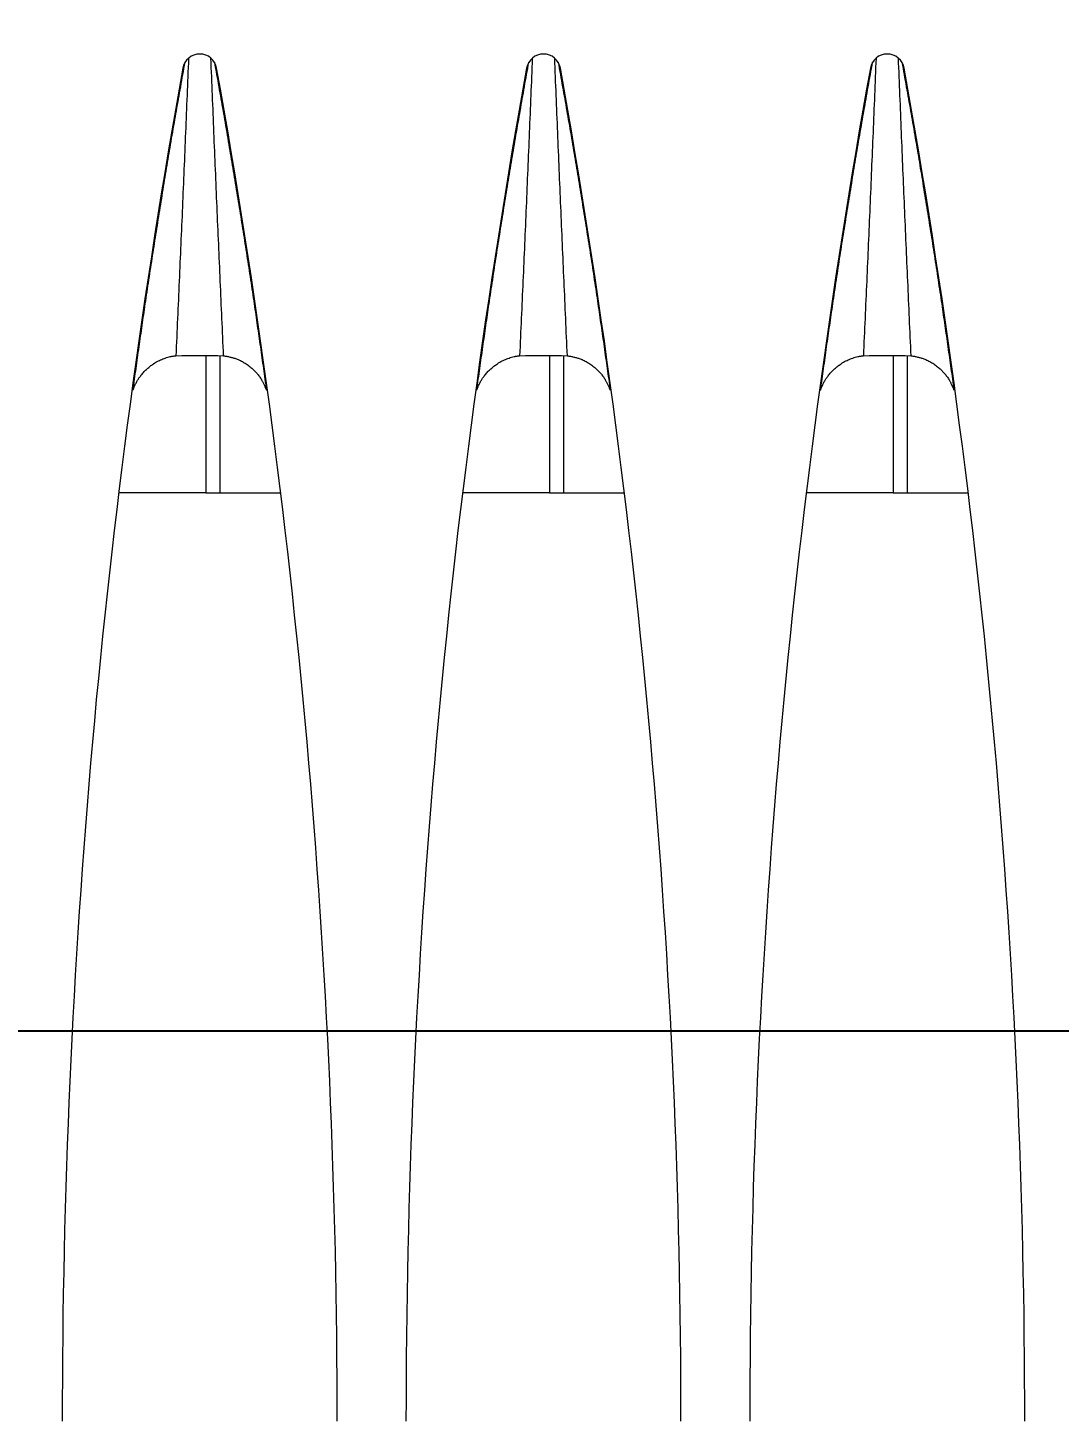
# Model space of a CAD drawing. Header units: metres. Extents: x -101133.8 to -101066.7, y -24899.3 to -24824.7.
# Drawn here: x -101102.2543 to -101102.2243, y -24845.37301 to -24845.33249 of the extents above; entities that cross this region are included whole.
import ezdxf

# ---------------------------------------------------------------- set-up
doc = ezdxf.new("R2010")
doc.units = ezdxf.units.M
doc.header["$LTSCALE"] = 0.2
doc.header["$PDSIZE"] = -5
doc.layers.add('CMT-COTATION DIVERS', color=1, linetype='Continuous')
doc.layers.add('CMT-CVC-MATERIEL', color=30, linetype='Continuous')
doc.styles.get("Standard").update_dxf_attribs({"font": 'arial.ttf'})
doc.dimstyles.get("Standard").update_dxf_attribs({"dimtxt": 0.18, "dimasz": 0.18, "dimexe": 0.18, "dimexo": 0.0625, "dimgap": 0.09, "dimtad": 0, "dimtih": 1, "dimtoh": 1, "dimdec": 4, "dimzin": 0, "dimdsep": 46, "dimtxsty": 'Standard', "dimcen": 0.09, "dimadec": 0, "dimazin": 0, "dimtfac": 1, "dimtdec": 4, "dimtofl": 0, "dimtmove": 0, "dimatfit": 3, "dimfxl": 1, "dimtolj": 1, "dimtzin": 0, "dimarcsym": 0})

# ---------------------------------------------------------------- blocks, each defined once
blk = doc.blocks.new('Cassette 600x600')
at = {"linetype": 'Continuous', "lineweight": 13}
for p, q in [((-20116.73, 132.832), (-20116.73, 135.361)), ((-20112.23, 134.73), (-20112.23, 134.764)), ((-20105.73, 133.702), (-20105.73, 133.736)), ((-20112.74, 133.7), (-20112.73, 133.527)), ((-20112.73, 132.832), (-20116.73, 132.832)), ((-20116.73, 132.832), (-20116.73, 132.421)), ((-20116.73, 132.421), (-20116.73, 130.649)), ((-20112.733, 132.421), (-20116.73, 132.421)), ((-20112.73, 132.483), (-20112.74, 132.31)), ((-20105.73, 132.274), (-20105.73, 132.308)), ((-20112.23, 131.246), (-20112.23, 131.28)), ((-20116.73, 122.832), (-20116.73, 125.361)), ((-20112.23, 124.73), (-20112.23, 124.764)), ((-20112.74, 123.7), (-20112.73, 123.527)), ((-20105.73, 123.702), (-20105.73, 123.736)), ((-20112.73, 122.832), (-20116.73, 122.832)), ((-20116.73, 122.832), (-20116.73, 122.421)), ((-20116.73, 122.421), (-20116.73, 120.649)), ((-20112.733, 122.421), (-20116.73, 122.421)), ((-20112.73, 122.483), (-20112.74, 122.31)), ((-20105.73, 122.274), (-20105.73, 122.308)), ((-20112.23, 121.246), (-20112.23, 121.28)), ((-20116.73, 112.832), (-20116.73, 115.361)), ((-20112.23, 114.73), (-20112.23, 114.764)), ((-20112.74, 113.7), (-20112.73, 113.527)), ((-20105.73, 113.702), (-20105.73, 113.736)), ((-20112.73, 112.832), (-20116.73, 112.832)), ((-20116.73, 112.832), (-20116.73, 112.421)), ((-20116.73, 112.421), (-20116.73, 110.649)), ((-20112.733, 112.421), (-20116.73, 112.421)), ((-20112.73, 112.483), (-20112.74, 112.31)), ((-20105.73, 112.274), (-20105.73, 112.308)), ((-20112.23, 111.246), (-20112.23, 111.28))]:
    blk.add_line(p, q, dxfattribs=at)
for centre, radius, start, end in [((-20143.73, -85.495), 222.5, 79.81251, 90), ((-20104.465, 133.005), 0.5, 280.1875, 79.8125), ((-20143.73, 351.505), 222.5, 270, 280.18749), ((-20143.73, -95.495), 222.5, 79.81251, 90), ((-20104.465, 123.005), 0.5, 280.1875, 79.8125), ((-20143.73, 341.505), 222.5, 270, 280.18749), ((-20143.73, -105.495), 222.5, 79.81251, 90), ((-20104.465, 113.005), 0.5, 280.1875, 79.8125), ((-20143.73, 331.505), 222.5, 270, 280.18749)]:
    blk.add_arc(centre, radius, start, end, dxfattribs=at)
for points, knots in [([(-20113.74, 134.945), (-20113.732, 134.942), (-20113.724, 134.939), (-20113.717, 134.936), (-20113.709, 134.934), (-20113.701, 134.931), (-20113.693, 134.928), (-20113.685, 134.925), (-20113.677, 134.921), (-20113.669, 134.918), (-20113.662, 134.916), (-20113.655, 134.913), (-20113.646, 134.909), (-20113.623, 134.9), (-20113.589, 134.884), (-20113.558, 134.869), (-20113.528, 134.854), (-20113.502, 134.84), (-20113.475, 134.824), (-20113.448, 134.808), (-20113.421, 134.791), (-20113.397, 134.775), (-20113.372, 134.759), (-20113.351, 134.744), (-20113.322, 134.722), (-20113.294, 134.7), (-20113.258, 134.67), (-20113.226, 134.642), (-20113.194, 134.614), (-20113.167, 134.586), (-20113.139, 134.557), (-20113.112, 134.528), (-20113.085, 134.497), (-20113.061, 134.468), (-20113.038, 134.439), (-20113.018, 134.412), (-20112.992, 134.375), (-20112.967, 134.338), (-20112.937, 134.29), (-20112.911, 134.244), (-20112.886, 134.197), (-20112.865, 134.153), (-20112.846, 134.109), (-20112.827, 134.064), (-20112.811, 134.02), (-20112.796, 133.971), (-20112.781, 133.922), (-20112.768, 133.868), (-20112.761, 133.833), (-20112.759, 133.82), (-20112.757, 133.81), (-20112.755, 133.799), (-20112.753, 133.789), (-20112.751, 133.777), (-20112.75, 133.766), (-20112.748, 133.755), (-20112.746, 133.744), (-20112.745, 133.733), (-20112.743, 133.722), (-20112.741, 133.711), (-20112.74, 133.7)], [0, 0, 0, 0, 1, 1, 1, 2, 2, 2, 3, 3, 3, 4, 4, 4, 5, 5, 5, 6, 6, 6, 7, 7, 7, 8, 8, 8, 9, 9, 9, 10, 10, 10, 11, 11, 11, 12, 12, 12, 13, 13, 13, 14, 14, 14, 15, 15, 15, 16, 16, 16, 17, 17, 17, 18, 18, 18, 19, 19, 19, 20, 20, 20, 20]), ([(-20113.74, 134.945), (-20113.531, 134.916), (-20113.322, 134.887), (-20113.113, 134.857), (-20112.904, 134.828), (-20112.695, 134.799), (-20112.485, 134.769), (-20112.275, 134.739), (-20112.064, 134.709), (-20111.858, 134.679), (-20111.652, 134.65), (-20111.452, 134.621), (-20111.231, 134.588), (-20111.009, 134.555), (-20110.766, 134.519), (-20110.529, 134.483), (-20110.292, 134.447), (-20110.06, 134.412), (-20109.828, 134.376), (-20109.595, 134.34), (-20109.361, 134.303), (-20109.127, 134.266), (-20108.893, 134.229), (-20108.659, 134.192), (-20108.426, 134.154), (-20108.193, 134.117), (-20107.96, 134.079), (-20107.726, 134.04), (-20107.492, 134.002), (-20107.256, 133.963), (-20107.026, 133.924), (-20106.796, 133.886), (-20106.571, 133.848), (-20106.326, 133.806), (-20106.081, 133.764), (-20105.816, 133.718), (-20105.627, 133.685), (-20105.483, 133.66), (-20105.383, 133.642), (-20105.271, 133.622), (-20105.16, 133.602), (-20105.036, 133.581), (-20104.916, 133.559), (-20104.795, 133.538), (-20104.678, 133.517), (-20104.56, 133.496), (-20104.442, 133.475), (-20104.323, 133.453), (-20104.205, 133.432)], [0, 0, 0, 0, 1, 1, 1, 2, 2, 2, 3, 3, 3, 4, 4, 4, 5, 5, 5, 6, 6, 6, 7, 7, 7, 8, 8, 8, 9, 9, 9, 10, 10, 10, 11, 11, 11, 12, 12, 12, 13, 13, 13, 14, 14, 14, 15, 15, 15, 16, 16, 16, 16]), ([(-20104.086, 133.331), (-20104.446, 133.346), (-20104.806, 133.36), (-20105.166, 133.375), (-20105.527, 133.39), (-20105.887, 133.404), (-20106.247, 133.419), (-20106.608, 133.434), (-20106.968, 133.449), (-20107.328, 133.464), (-20107.688, 133.479), (-20108.049, 133.494), (-20108.409, 133.509), (-20108.77, 133.524), (-20109.131, 133.54), (-20109.492, 133.556), (-20109.853, 133.571), (-20110.213, 133.587), (-20110.574, 133.603), (-20110.935, 133.619), (-20111.296, 133.635), (-20111.657, 133.651), (-20112.018, 133.668), (-20112.379, 133.684), (-20112.74, 133.7)], [0, 0, 0, 0, 1, 1, 1, 2, 2, 2, 3, 3, 3, 4, 4, 4, 5, 5, 5, 6, 6, 6, 7, 7, 7, 8, 8, 8, 8]), ([(-20112.73, 133.527), (-20112.73, 133.507), (-20112.73, 133.487), (-20112.73, 133.466), (-20112.73, 133.446), (-20112.73, 133.425), (-20112.73, 133.404), (-20112.73, 133.383), (-20112.73, 133.363), (-20112.73, 133.341), (-20112.73, 133.32), (-20112.73, 133.299), (-20112.73, 133.277), (-20112.73, 133.255), (-20112.73, 133.233), (-20112.73, 133.211), (-20112.73, 133.189), (-20112.73, 133.166), (-20112.73, 133.143), (-20112.73, 133.121), (-20112.73, 133.098), (-20112.73, 133.075), (-20112.73, 133.052), (-20112.73, 133.029), (-20112.73, 133.006), (-20112.73, 132.983), (-20112.73, 132.96), (-20112.73, 132.937), (-20112.73, 132.914), (-20112.73, 132.891), (-20112.73, 132.868), (-20112.73, 132.845), (-20112.73, 132.823), (-20112.73, 132.8), (-20112.73, 132.778), (-20112.73, 132.756), (-20112.73, 132.734), (-20112.73, 132.712), (-20112.73, 132.691), (-20112.73, 132.67), (-20112.73, 132.648), (-20112.73, 132.627), (-20112.73, 132.607), (-20112.73, 132.586), (-20112.73, 132.565), (-20112.73, 132.544), (-20112.73, 132.524), (-20112.73, 132.503), (-20112.73, 132.483)], [0, 0, 0, 0, 1, 1, 1, 2, 2, 2, 3, 3, 3, 4, 4, 4, 5, 5, 5, 6, 6, 6, 7, 7, 7, 8, 8, 8, 9, 9, 9, 10, 10, 10, 11, 11, 11, 12, 12, 12, 13, 13, 13, 14, 14, 14, 15, 15, 15, 16, 16, 16, 16]), ([(-20104.205, 132.578), (-20104.323, 132.557), (-20104.442, 132.536), (-20104.56, 132.515), (-20104.678, 132.493), (-20104.795, 132.472), (-20104.916, 132.451), (-20105.036, 132.43), (-20105.16, 132.408), (-20105.271, 132.388), (-20105.383, 132.368), (-20105.483, 132.351), (-20105.627, 132.325), (-20105.816, 132.292), (-20106.081, 132.246), (-20106.326, 132.204), (-20106.571, 132.163), (-20106.796, 132.125), (-20107.026, 132.086), (-20107.256, 132.048), (-20107.492, 132.008), (-20107.726, 131.97), (-20107.96, 131.931), (-20108.193, 131.894), (-20108.426, 131.856), (-20108.659, 131.818), (-20108.893, 131.781), (-20109.127, 131.744), (-20109.361, 131.707), (-20109.595, 131.67), (-20109.828, 131.634), (-20110.06, 131.598), (-20110.292, 131.563), (-20110.529, 131.527), (-20110.766, 131.491), (-20111.009, 131.455), (-20111.231, 131.422), (-20111.452, 131.39), (-20111.652, 131.361), (-20111.858, 131.331), (-20112.064, 131.301), (-20112.275, 131.271), (-20112.485, 131.241), (-20112.695, 131.212), (-20112.904, 131.182), (-20113.113, 131.153), (-20113.322, 131.124), (-20113.531, 131.094), (-20113.74, 131.065)], [0, 0, 0, 0, 1, 1, 1, 2, 2, 2, 3, 3, 3, 4, 4, 4, 5, 5, 5, 6, 6, 6, 7, 7, 7, 8, 8, 8, 9, 9, 9, 10, 10, 10, 11, 11, 11, 12, 12, 12, 13, 13, 13, 14, 14, 14, 15, 15, 15, 16, 16, 16, 16]), ([(-20112.74, 132.31), (-20112.379, 132.327), (-20112.018, 132.343), (-20111.657, 132.359), (-20111.296, 132.375), (-20110.935, 132.391), (-20110.574, 132.407), (-20110.213, 132.423), (-20109.853, 132.439), (-20109.492, 132.454), (-20109.131, 132.47), (-20108.77, 132.486), (-20108.409, 132.501), (-20108.049, 132.516), (-20107.688, 132.532), (-20107.328, 132.547), (-20106.968, 132.562), (-20106.608, 132.577), (-20106.247, 132.591), (-20105.887, 132.606), (-20105.527, 132.621), (-20105.166, 132.635), (-20104.806, 132.65), (-20104.446, 132.664), (-20104.086, 132.679)], [0, 0, 0, 0, 1, 1, 1, 2, 2, 2, 3, 3, 3, 4, 4, 4, 5, 5, 5, 6, 6, 6, 7, 7, 7, 8, 8, 8, 8]), ([(-20112.74, 132.31), (-20112.746, 132.279), (-20112.752, 132.248), (-20112.758, 132.217), (-20112.764, 132.186), (-20112.77, 132.155), (-20112.778, 132.124), (-20112.785, 132.093), (-20112.793, 132.061), (-20112.802, 132.031), (-20112.81, 132.001), (-20112.819, 131.974), (-20112.832, 131.939), (-20112.845, 131.904), (-20112.862, 131.862), (-20112.882, 131.823), (-20112.901, 131.783), (-20112.921, 131.746), (-20112.944, 131.709), (-20112.966, 131.672), (-20112.991, 131.635), (-20113.019, 131.598), (-20113.047, 131.56), (-20113.079, 131.521), (-20113.106, 131.49), (-20113.132, 131.459), (-20113.154, 131.437), (-20113.178, 131.412), (-20113.202, 131.388), (-20113.23, 131.363), (-20113.257, 131.339), (-20113.285, 131.315), (-20113.313, 131.293), (-20113.344, 131.27), (-20113.376, 131.248), (-20113.411, 131.225), (-20113.439, 131.208), (-20113.467, 131.192), (-20113.487, 131.181), (-20113.511, 131.169), (-20113.534, 131.157), (-20113.56, 131.145), (-20113.585, 131.133), (-20113.611, 131.121), (-20113.637, 131.11), (-20113.662, 131.098), (-20113.688, 131.087), (-20113.714, 131.076), (-20113.74, 131.065)], [0, 0, 0, 0, 1, 1, 1, 2, 2, 2, 3, 3, 3, 4, 4, 4, 5, 5, 5, 6, 6, 6, 7, 7, 7, 8, 8, 8, 9, 9, 9, 10, 10, 10, 11, 11, 11, 12, 12, 12, 13, 13, 13, 14, 14, 14, 15, 15, 15, 16, 16, 16, 16]), ([(-20113.74, 124.945), (-20113.531, 124.916), (-20113.322, 124.887), (-20113.113, 124.857), (-20112.904, 124.828), (-20112.695, 124.799), (-20112.485, 124.769), (-20112.275, 124.739), (-20112.064, 124.709), (-20111.858, 124.679), (-20111.652, 124.65), (-20111.452, 124.621), (-20111.231, 124.588), (-20111.009, 124.555), (-20110.766, 124.519), (-20110.529, 124.483), (-20110.292, 124.447), (-20110.06, 124.412), (-20109.828, 124.376), (-20109.595, 124.34), (-20109.361, 124.303), (-20109.127, 124.266), (-20108.893, 124.229), (-20108.659, 124.192), (-20108.426, 124.154), (-20108.193, 124.117), (-20107.96, 124.079), (-20107.726, 124.04), (-20107.492, 124.002), (-20107.256, 123.963), (-20107.026, 123.924), (-20106.796, 123.886), (-20106.571, 123.848), (-20106.326, 123.806), (-20106.081, 123.764), (-20105.816, 123.718), (-20105.627, 123.685), (-20105.483, 123.66), (-20105.383, 123.642), (-20105.271, 123.622), (-20105.16, 123.602), (-20105.036, 123.581), (-20104.916, 123.559), (-20104.795, 123.538), (-20104.678, 123.517), (-20104.56, 123.496), (-20104.442, 123.475), (-20104.323, 123.453), (-20104.205, 123.432)], [0, 0, 0, 0, 1, 1, 1, 2, 2, 2, 3, 3, 3, 4, 4, 4, 5, 5, 5, 6, 6, 6, 7, 7, 7, 8, 8, 8, 9, 9, 9, 10, 10, 10, 11, 11, 11, 12, 12, 12, 13, 13, 13, 14, 14, 14, 15, 15, 15, 16, 16, 16, 16]), ([(-20113.74, 124.945), (-20113.732, 124.942), (-20113.724, 124.939), (-20113.717, 124.936), (-20113.709, 124.934), (-20113.701, 124.931), (-20113.693, 124.928), (-20113.685, 124.925), (-20113.677, 124.921), (-20113.669, 124.918), (-20113.662, 124.916), (-20113.655, 124.913), (-20113.646, 124.909), (-20113.623, 124.9), (-20113.589, 124.884), (-20113.558, 124.869), (-20113.528, 124.854), (-20113.502, 124.84), (-20113.475, 124.824), (-20113.448, 124.808), (-20113.421, 124.791), (-20113.397, 124.775), (-20113.372, 124.759), (-20113.351, 124.744), (-20113.322, 124.722), (-20113.294, 124.7), (-20113.258, 124.67), (-20113.226, 124.642), (-20113.194, 124.614), (-20113.167, 124.586), (-20113.139, 124.557), (-20113.112, 124.528), (-20113.085, 124.497), (-20113.061, 124.468), (-20113.038, 124.439), (-20113.018, 124.412), (-20112.992, 124.375), (-20112.967, 124.338), (-20112.937, 124.29), (-20112.911, 124.244), (-20112.886, 124.197), (-20112.865, 124.153), (-20112.846, 124.109), (-20112.827, 124.064), (-20112.811, 124.02), (-20112.796, 123.971), (-20112.781, 123.922), (-20112.768, 123.868), (-20112.761, 123.833), (-20112.759, 123.82), (-20112.757, 123.81), (-20112.755, 123.799), (-20112.753, 123.789), (-20112.751, 123.777), (-20112.75, 123.766), (-20112.748, 123.755), (-20112.746, 123.744), (-20112.745, 123.733), (-20112.743, 123.722), (-20112.741, 123.711), (-20112.74, 123.7)], [0, 0, 0, 0, 1, 1, 1, 2, 2, 2, 3, 3, 3, 4, 4, 4, 5, 5, 5, 6, 6, 6, 7, 7, 7, 8, 8, 8, 9, 9, 9, 10, 10, 10, 11, 11, 11, 12, 12, 12, 13, 13, 13, 14, 14, 14, 15, 15, 15, 16, 16, 16, 17, 17, 17, 18, 18, 18, 19, 19, 19, 20, 20, 20, 20]), ([(-20104.086, 123.331), (-20104.446, 123.346), (-20104.806, 123.36), (-20105.166, 123.375), (-20105.527, 123.39), (-20105.887, 123.404), (-20106.247, 123.419), (-20106.608, 123.434), (-20106.968, 123.449), (-20107.328, 123.464), (-20107.688, 123.479), (-20108.049, 123.494), (-20108.409, 123.509), (-20108.77, 123.524), (-20109.131, 123.54), (-20109.492, 123.556), (-20109.853, 123.571), (-20110.213, 123.587), (-20110.574, 123.603), (-20110.935, 123.619), (-20111.296, 123.635), (-20111.657, 123.651), (-20112.018, 123.668), (-20112.379, 123.684), (-20112.74, 123.7)], [0, 0, 0, 0, 1, 1, 1, 2, 2, 2, 3, 3, 3, 4, 4, 4, 5, 5, 5, 6, 6, 6, 7, 7, 7, 8, 8, 8, 8]), ([(-20112.73, 123.527), (-20112.73, 123.507), (-20112.73, 123.487), (-20112.73, 123.466), (-20112.73, 123.446), (-20112.73, 123.425), (-20112.73, 123.404), (-20112.73, 123.383), (-20112.73, 123.363), (-20112.73, 123.341), (-20112.73, 123.32), (-20112.73, 123.299), (-20112.73, 123.277), (-20112.73, 123.255), (-20112.73, 123.233), (-20112.73, 123.211), (-20112.73, 123.189), (-20112.73, 123.166), (-20112.73, 123.143), (-20112.73, 123.121), (-20112.73, 123.098), (-20112.73, 123.075), (-20112.73, 123.052), (-20112.73, 123.029), (-20112.73, 123.006), (-20112.73, 122.983), (-20112.73, 122.96), (-20112.73, 122.937), (-20112.73, 122.914), (-20112.73, 122.891), (-20112.73, 122.868), (-20112.73, 122.845), (-20112.73, 122.823), (-20112.73, 122.8), (-20112.73, 122.778), (-20112.73, 122.756), (-20112.73, 122.734), (-20112.73, 122.712), (-20112.73, 122.691), (-20112.73, 122.67), (-20112.73, 122.648), (-20112.73, 122.627), (-20112.73, 122.607), (-20112.73, 122.586), (-20112.73, 122.565), (-20112.73, 122.544), (-20112.73, 122.524), (-20112.73, 122.503), (-20112.73, 122.483)], [0, 0, 0, 0, 1, 1, 1, 2, 2, 2, 3, 3, 3, 4, 4, 4, 5, 5, 5, 6, 6, 6, 7, 7, 7, 8, 8, 8, 9, 9, 9, 10, 10, 10, 11, 11, 11, 12, 12, 12, 13, 13, 13, 14, 14, 14, 15, 15, 15, 16, 16, 16, 16]), ([(-20104.205, 122.578), (-20104.323, 122.557), (-20104.442, 122.536), (-20104.56, 122.515), (-20104.678, 122.493), (-20104.795, 122.473), (-20104.916, 122.451), (-20105.036, 122.43), (-20105.16, 122.408), (-20105.271, 122.388), (-20105.383, 122.368), (-20105.483, 122.351), (-20105.627, 122.325), (-20105.816, 122.292), (-20106.081, 122.246), (-20106.326, 122.204), (-20106.571, 122.163), (-20106.796, 122.125), (-20107.026, 122.086), (-20107.256, 122.048), (-20107.492, 122.008), (-20107.726, 121.97), (-20107.96, 121.931), (-20108.193, 121.894), (-20108.426, 121.856), (-20108.659, 121.818), (-20108.893, 121.781), (-20109.127, 121.744), (-20109.361, 121.707), (-20109.595, 121.67), (-20109.828, 121.634), (-20110.06, 121.598), (-20110.292, 121.563), (-20110.529, 121.527), (-20110.766, 121.491), (-20111.009, 121.455), (-20111.231, 121.422), (-20111.452, 121.39), (-20111.652, 121.361), (-20111.858, 121.331), (-20112.064, 121.301), (-20112.275, 121.271), (-20112.485, 121.241), (-20112.695, 121.212), (-20112.904, 121.182), (-20113.113, 121.153), (-20113.322, 121.124), (-20113.531, 121.094), (-20113.74, 121.065)], [0, 0, 0, 0, 1, 1, 1, 2, 2, 2, 3, 3, 3, 4, 4, 4, 5, 5, 5, 6, 6, 6, 7, 7, 7, 8, 8, 8, 9, 9, 9, 10, 10, 10, 11, 11, 11, 12, 12, 12, 13, 13, 13, 14, 14, 14, 15, 15, 15, 16, 16, 16, 16]), ([(-20112.74, 122.31), (-20112.379, 122.327), (-20112.018, 122.343), (-20111.657, 122.359), (-20111.296, 122.375), (-20110.935, 122.391), (-20110.574, 122.407), (-20110.213, 122.423), (-20109.853, 122.439), (-20109.492, 122.454), (-20109.131, 122.47), (-20108.77, 122.486), (-20108.409, 122.501), (-20108.049, 122.516), (-20107.688, 122.532), (-20107.328, 122.547), (-20106.968, 122.562), (-20106.608, 122.576), (-20106.247, 122.591), (-20105.887, 122.606), (-20105.527, 122.621), (-20105.166, 122.635), (-20104.806, 122.65), (-20104.446, 122.664), (-20104.086, 122.679)], [0, 0, 0, 0, 1, 1, 1, 2, 2, 2, 3, 3, 3, 4, 4, 4, 5, 5, 5, 6, 6, 6, 7, 7, 7, 8, 8, 8, 8]), ([(-20112.74, 122.31), (-20112.746, 122.279), (-20112.752, 122.248), (-20112.758, 122.217), (-20112.764, 122.186), (-20112.77, 122.155), (-20112.778, 122.124), (-20112.785, 122.092), (-20112.793, 122.061), (-20112.802, 122.031), (-20112.81, 122.001), (-20112.819, 121.974), (-20112.832, 121.939), (-20112.845, 121.904), (-20112.862, 121.862), (-20112.882, 121.823), (-20112.901, 121.783), (-20112.921, 121.746), (-20112.944, 121.709), (-20112.966, 121.672), (-20112.991, 121.635), (-20113.019, 121.598), (-20113.047, 121.56), (-20113.079, 121.521), (-20113.106, 121.49), (-20113.132, 121.459), (-20113.154, 121.437), (-20113.178, 121.412), (-20113.202, 121.388), (-20113.23, 121.363), (-20113.257, 121.339), (-20113.285, 121.315), (-20113.313, 121.293), (-20113.344, 121.27), (-20113.376, 121.248), (-20113.411, 121.225), (-20113.439, 121.208), (-20113.467, 121.192), (-20113.487, 121.181), (-20113.511, 121.169), (-20113.534, 121.157), (-20113.56, 121.145), (-20113.585, 121.133), (-20113.611, 121.121), (-20113.637, 121.11), (-20113.662, 121.098), (-20113.688, 121.087), (-20113.714, 121.076), (-20113.74, 121.065)], [0, 0, 0, 0, 1, 1, 1, 2, 2, 2, 3, 3, 3, 4, 4, 4, 5, 5, 5, 6, 6, 6, 7, 7, 7, 8, 8, 8, 9, 9, 9, 10, 10, 10, 11, 11, 11, 12, 12, 12, 13, 13, 13, 14, 14, 14, 15, 15, 15, 16, 16, 16, 16]), ([(-20113.74, 114.945), (-20113.732, 114.942), (-20113.724, 114.939), (-20113.717, 114.936), (-20113.709, 114.934), (-20113.701, 114.931), (-20113.693, 114.928), (-20113.685, 114.925), (-20113.677, 114.921), (-20113.669, 114.918), (-20113.662, 114.916), (-20113.655, 114.913), (-20113.646, 114.909), (-20113.623, 114.9), (-20113.589, 114.884), (-20113.558, 114.869), (-20113.528, 114.854), (-20113.502, 114.84), (-20113.475, 114.824), (-20113.448, 114.808), (-20113.421, 114.791), (-20113.397, 114.775), (-20113.372, 114.759), (-20113.351, 114.744), (-20113.322, 114.722), (-20113.294, 114.7), (-20113.258, 114.67), (-20113.226, 114.642), (-20113.194, 114.614), (-20113.167, 114.586), (-20113.139, 114.557), (-20113.112, 114.528), (-20113.085, 114.497), (-20113.061, 114.468), (-20113.038, 114.439), (-20113.018, 114.412), (-20112.992, 114.375), (-20112.967, 114.338), (-20112.937, 114.29), (-20112.911, 114.244), (-20112.886, 114.197), (-20112.865, 114.153), (-20112.846, 114.109), (-20112.827, 114.064), (-20112.811, 114.02), (-20112.796, 113.971), (-20112.781, 113.922), (-20112.768, 113.868), (-20112.761, 113.833), (-20112.759, 113.82), (-20112.757, 113.81), (-20112.755, 113.799), (-20112.753, 113.789), (-20112.751, 113.777), (-20112.75, 113.766), (-20112.748, 113.755), (-20112.746, 113.744), (-20112.745, 113.733), (-20112.743, 113.722), (-20112.741, 113.711), (-20112.74, 113.7)], [0, 0, 0, 0, 1, 1, 1, 2, 2, 2, 3, 3, 3, 4, 4, 4, 5, 5, 5, 6, 6, 6, 7, 7, 7, 8, 8, 8, 9, 9, 9, 10, 10, 10, 11, 11, 11, 12, 12, 12, 13, 13, 13, 14, 14, 14, 15, 15, 15, 16, 16, 16, 17, 17, 17, 18, 18, 18, 19, 19, 19, 20, 20, 20, 20]), ([(-20113.74, 114.945), (-20113.531, 114.916), (-20113.322, 114.887), (-20113.113, 114.857), (-20112.904, 114.828), (-20112.695, 114.799), (-20112.485, 114.769), (-20112.275, 114.739), (-20112.064, 114.709), (-20111.858, 114.679), (-20111.652, 114.65), (-20111.452, 114.621), (-20111.231, 114.588), (-20111.009, 114.555), (-20110.766, 114.519), (-20110.529, 114.483), (-20110.292, 114.447), (-20110.06, 114.412), (-20109.828, 114.376), (-20109.595, 114.34), (-20109.361, 114.303), (-20109.127, 114.266), (-20108.893, 114.229), (-20108.659, 114.192), (-20108.426, 114.154), (-20108.193, 114.117), (-20107.96, 114.079), (-20107.726, 114.04), (-20107.492, 114.002), (-20107.256, 113.963), (-20107.026, 113.924), (-20106.796, 113.886), (-20106.571, 113.848), (-20106.326, 113.806), (-20106.081, 113.764), (-20105.816, 113.718), (-20105.627, 113.685), (-20105.483, 113.66), (-20105.383, 113.642), (-20105.271, 113.622), (-20105.16, 113.602), (-20105.036, 113.581), (-20104.916, 113.559), (-20104.795, 113.538), (-20104.678, 113.517), (-20104.56, 113.496), (-20104.442, 113.475), (-20104.323, 113.453), (-20104.205, 113.432)], [0, 0, 0, 0, 1, 1, 1, 2, 2, 2, 3, 3, 3, 4, 4, 4, 5, 5, 5, 6, 6, 6, 7, 7, 7, 8, 8, 8, 9, 9, 9, 10, 10, 10, 11, 11, 11, 12, 12, 12, 13, 13, 13, 14, 14, 14, 15, 15, 15, 16, 16, 16, 16]), ([(-20104.086, 113.331), (-20104.446, 113.346), (-20104.806, 113.36), (-20105.166, 113.375), (-20105.527, 113.39), (-20105.887, 113.404), (-20106.247, 113.419), (-20106.608, 113.434), (-20106.968, 113.449), (-20107.328, 113.464), (-20107.688, 113.479), (-20108.049, 113.494), (-20108.409, 113.509), (-20108.77, 113.524), (-20109.131, 113.54), (-20109.492, 113.556), (-20109.853, 113.571), (-20110.213, 113.587), (-20110.574, 113.603), (-20110.935, 113.619), (-20111.296, 113.635), (-20111.657, 113.651), (-20112.018, 113.668), (-20112.379, 113.684), (-20112.74, 113.7)], [0, 0, 0, 0, 1, 1, 1, 2, 2, 2, 3, 3, 3, 4, 4, 4, 5, 5, 5, 6, 6, 6, 7, 7, 7, 8, 8, 8, 8]), ([(-20112.73, 113.527), (-20112.73, 113.507), (-20112.73, 113.487), (-20112.73, 113.466), (-20112.73, 113.446), (-20112.73, 113.425), (-20112.73, 113.404), (-20112.73, 113.383), (-20112.73, 113.363), (-20112.73, 113.341), (-20112.73, 113.32), (-20112.73, 113.299), (-20112.73, 113.277), (-20112.73, 113.255), (-20112.73, 113.233), (-20112.73, 113.211), (-20112.73, 113.189), (-20112.73, 113.166), (-20112.73, 113.143), (-20112.73, 113.121), (-20112.73, 113.098), (-20112.73, 113.075), (-20112.73, 113.052), (-20112.73, 113.029), (-20112.73, 113.006), (-20112.73, 112.983), (-20112.73, 112.96), (-20112.73, 112.937), (-20112.73, 112.914), (-20112.73, 112.891), (-20112.73, 112.868), (-20112.73, 112.845), (-20112.73, 112.823), (-20112.73, 112.8), (-20112.73, 112.778), (-20112.73, 112.756), (-20112.73, 112.734), (-20112.73, 112.712), (-20112.73, 112.691), (-20112.73, 112.67), (-20112.73, 112.648), (-20112.73, 112.627), (-20112.73, 112.607), (-20112.73, 112.586), (-20112.73, 112.565), (-20112.73, 112.544), (-20112.73, 112.524), (-20112.73, 112.503), (-20112.73, 112.483)], [0, 0, 0, 0, 1, 1, 1, 2, 2, 2, 3, 3, 3, 4, 4, 4, 5, 5, 5, 6, 6, 6, 7, 7, 7, 8, 8, 8, 9, 9, 9, 10, 10, 10, 11, 11, 11, 12, 12, 12, 13, 13, 13, 14, 14, 14, 15, 15, 15, 16, 16, 16, 16]), ([(-20112.74, 112.31), (-20112.379, 112.327), (-20112.018, 112.343), (-20111.657, 112.359), (-20111.296, 112.375), (-20110.935, 112.391), (-20110.574, 112.407), (-20110.213, 112.423), (-20109.853, 112.439), (-20109.492, 112.454), (-20109.131, 112.47), (-20108.77, 112.486), (-20108.409, 112.501), (-20108.049, 112.516), (-20107.688, 112.532), (-20107.328, 112.547), (-20106.968, 112.562), (-20106.608, 112.577), (-20106.247, 112.591), (-20105.887, 112.606), (-20105.527, 112.621), (-20105.166, 112.635), (-20104.806, 112.65), (-20104.446, 112.664), (-20104.086, 112.679)], [0, 0, 0, 0, 1, 1, 1, 2, 2, 2, 3, 3, 3, 4, 4, 4, 5, 5, 5, 6, 6, 6, 7, 7, 7, 8, 8, 8, 8]), ([(-20104.205, 112.578), (-20104.323, 112.557), (-20104.442, 112.536), (-20104.56, 112.515), (-20104.678, 112.493), (-20104.795, 112.473), (-20104.916, 112.451), (-20105.036, 112.43), (-20105.16, 112.408), (-20105.271, 112.388), (-20105.383, 112.368), (-20105.483, 112.351), (-20105.627, 112.325), (-20105.816, 112.292), (-20106.081, 112.246), (-20106.326, 112.204), (-20106.571, 112.163), (-20106.796, 112.125), (-20107.026, 112.086), (-20107.256, 112.048), (-20107.492, 112.008), (-20107.726, 111.97), (-20107.96, 111.931), (-20108.193, 111.894), (-20108.426, 111.856), (-20108.659, 111.818), (-20108.893, 111.781), (-20109.127, 111.744), (-20109.361, 111.707), (-20109.595, 111.67), (-20109.828, 111.634), (-20110.06, 111.598), (-20110.292, 111.563), (-20110.529, 111.527), (-20110.766, 111.491), (-20111.009, 111.455), (-20111.231, 111.422), (-20111.452, 111.39), (-20111.652, 111.361), (-20111.858, 111.331), (-20112.064, 111.301), (-20112.275, 111.271), (-20112.485, 111.241), (-20112.695, 111.212), (-20112.904, 111.182), (-20113.113, 111.153), (-20113.322, 111.124), (-20113.531, 111.094), (-20113.74, 111.065)], [0, 0, 0, 0, 1, 1, 1, 2, 2, 2, 3, 3, 3, 4, 4, 4, 5, 5, 5, 6, 6, 6, 7, 7, 7, 8, 8, 8, 9, 9, 9, 10, 10, 10, 11, 11, 11, 12, 12, 12, 13, 13, 13, 14, 14, 14, 15, 15, 15, 16, 16, 16, 16]), ([(-20112.74, 112.31), (-20112.746, 112.279), (-20112.752, 112.248), (-20112.758, 112.217), (-20112.764, 112.186), (-20112.77, 112.155), (-20112.778, 112.124), (-20112.785, 112.092), (-20112.793, 112.061), (-20112.802, 112.031), (-20112.81, 112.001), (-20112.819, 111.974), (-20112.832, 111.939), (-20112.845, 111.904), (-20112.862, 111.862), (-20112.882, 111.823), (-20112.901, 111.783), (-20112.921, 111.746), (-20112.944, 111.709), (-20112.966, 111.672), (-20112.991, 111.635), (-20113.019, 111.598), (-20113.047, 111.56), (-20113.079, 111.521), (-20113.106, 111.49), (-20113.132, 111.459), (-20113.154, 111.437), (-20113.178, 111.412), (-20113.202, 111.388), (-20113.23, 111.363), (-20113.257, 111.339), (-20113.285, 111.315), (-20113.313, 111.293), (-20113.344, 111.27), (-20113.376, 111.248), (-20113.411, 111.225), (-20113.439, 111.208), (-20113.467, 111.192), (-20113.487, 111.181), (-20113.511, 111.169), (-20113.534, 111.157), (-20113.56, 111.145), (-20113.585, 111.133), (-20113.611, 111.121), (-20113.637, 111.11), (-20113.662, 111.098), (-20113.688, 111.087), (-20113.714, 111.076), (-20113.74, 111.065)], [0, 0, 0, 0, 1, 1, 1, 2, 2, 2, 3, 3, 3, 4, 4, 4, 5, 5, 5, 6, 6, 6, 7, 7, 7, 8, 8, 8, 9, 9, 9, 10, 10, 10, 11, 11, 11, 12, 12, 12, 13, 13, 13, 14, 14, 14, 15, 15, 15, 16, 16, 16, 16])]:
    blk.add_open_spline(points, degree=3, knots=knots, dxfattribs=at)
blk = doc.blocks.new('COT-45')
at = {"color": 0}
for p, q in [((0, -1), (0, 1)), ((-1, 0), (1, 0))]:
    blk.add_line(p, q, dxfattribs=at)
at = {"color": 0, "const_width": 0.4}
blk.add_lwpolyline([(-0.4419, -0.4419), (0.4419, 0.4419)], dxfattribs=at)
blk = doc.blocks.new('*D136')
at = {"layer": 'CMT-COTATION DIVERS', "color": 0, "lineweight": -2}
for p, q in [((-101104.569131, -24845.361654), (-101101.332678, -24845.361654)), ((-101101.382678, -24847.966186), (-101101.382678, -24845.386654)), ((-101101.830468, -24847.991186), (-101101.332678, -24847.991186))]:
    blk.add_line(p, q, dxfattribs=at)
at = {"layer": 'Defpoints', "color": 0, "lineweight": 15}
for p in [(-101104.599131, -24845.361654), (-101101.382678, -24845.361654), (-101101.860468, -24847.991186)]:
    blk.add_point(p, dxfattribs=at)
at = {"layer": 'CMT-COTATION DIVERS', "color": 0, "lineweight": -2, "xscale": 0.025, "yscale": 0.025, "zscale": 0.025}
for p, rotation in [((-101101.382678, -24845.361654), 90), ((-101101.382678, -24847.991186), 270)]:
    blk.add_blockref('COT-45', p, dxfattribs=dict(at, rotation=rotation))
at = {"layer": 'CMT-COTATION DIVERS', "color": 0, "lineweight": 15, "insert": (-101101.458496, -24846.67642), "char_height": 0.075, "attachment_point": 5, "rotation": 90}
blk.add_mtext('\\A1;263', dxfattribs=at)
blk = doc.blocks.new('*D137')
at = {"layer": 'CMT-COTATION DIVERS', "color": 0, "lineweight": -2}
for p, q in [((-101102.361981, -24845.006592), (-101101.332678, -24845.006592)), ((-101101.382678, -24845.031592), (-101101.382678, -24845.336654)), ((-101101.352678, -24845.361654), (-101101.332678, -24845.361654))]:
    blk.add_line(p, q, dxfattribs=at)
at = {"layer": 'Defpoints', "color": 0, "lineweight": 15}
for p in [(-101102.391981, -24845.006592), (-101101.382678, -24845.361654), (-101101.382678, -24845.361654)]:
    blk.add_point(p, dxfattribs=at)
at = {"layer": 'CMT-COTATION DIVERS', "color": 0, "lineweight": -2, "xscale": 0.025, "yscale": 0.025, "zscale": 0.025}
for p, rotation in [((-101101.382678, -24845.006592), 90), ((-101101.382678, -24845.361654), 270)]:
    blk.add_blockref('COT-45', p, dxfattribs=dict(at, rotation=rotation))
at = {"layer": 'CMT-COTATION DIVERS', "color": 0, "lineweight": 15, "insert": (-101101.458496, -24845.184123), "char_height": 0.075, "attachment_point": 5, "rotation": 90}
blk.add_mtext('\\A1;36', dxfattribs=at)

msp = doc.modelspace()

# ---------------------------------------------------------------- block references
at = {"layer": 'CMT-CVC-MATERIEL', "xscale": 0.001, "yscale": 0.001, "zscale": 0.001, "rotation": 90}
msp.add_blockref('Cassette 600x600', (-101102.116291, -24825.229281), dxfattribs=at)

# ---------------------------------------------------------------- dimensions: what is measured, and where the dimension line sits
at = {"layer": 'CMT-COTATION DIVERS', "lineweight": 15}
for p1, p2, picture, middle in [((-101102.391981, -24845.006592), (-101101.382678, -24845.361654), '*D137', (-101101.458496, -24845.184123)), ((-101101.860468, -24847.991186), (-101104.599131, -24845.361654), '*D136', (-101101.458496, -24846.67642))]:
    dim = msp.add_linear_dim(base=(-101101.382678, -24845.361654), p1=p1, p2=p2, angle=90, dimstyle='Standard', override={"dimscale": 0.05, "dimtxt": 1.5, "dimasz": 0.5, "dimexe": 1, "dimexo": 0.6, "dimgap": 0.75, "dimtad": 1, "dimtih": 0, "dimtoh": 0, "dimdec": 0, "dimlfac": 100, "dimblk": 'COT-45', "dimcen": 0, "dimadec": 2, "dimazin": 2, "dimtdec": 2, "dimtix": 1, "dimtmove": 1, "dimfrac": 1}, dxfattribs=at)
    dim.commit()
    dim.dimension.update_dxf_attribs({"geometry": picture, "text_midpoint": middle})

doc.saveas('drawing.dxf')
